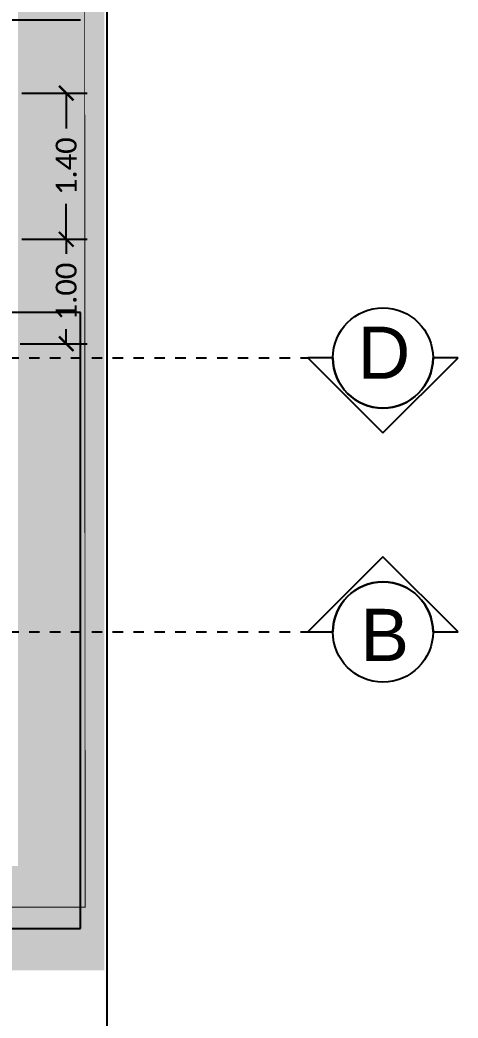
# Model space of a CAD drawing. Header units: metres. Extents: x -22 to 82, y -7 to 32.
# Drawn here: x 30.62 to 34.82, y 3.24 to 12.8 of the extents above; entities that cross this region are included whole.
import ezdxf

# ---------------------------------------------------------------- set-up
doc = ezdxf.new("R2010")
doc.units = ezdxf.units.M
doc.header["$LTSCALE"] = 2
doc.header["$MEASUREMENT"] = 0
doc.linetypes.add('BORDER', pattern=[44.45, 12.7, -6.35, 12.7, -6.35, 0, -6.35])
doc.linetypes.add('DASHDOT', pattern=[25.4, 12.7, -6.35, 0, -6.35])
doc.layers.get('0').update_dxf_attribs({"color": 252, "linetype": 'CONTINUOUS'})
for name, color, linetype in [('PDF2_-FADE-IS-AFMONT', 160, 'CONTINUOUS'), ('ZHATCH_VEREDA', 254, 'CONTINUOUS'), ('ZLINEA_DE_EJES', 6, 'BORDER'), ('ZSILUETAEDIFICIO', 253, 'CONTINUOUS')]:
    doc.layers.add(name, color=color, linetype=linetype)
doc.styles.add('5', font='arial.ttf', dxfattribs={"height": 5})
doc.styles.add('TCH-1-100-CA', font='calibri.ttf', dxfattribs={"height": 0.2})

# ---------------------------------------------------------------- blocks, each defined once
blk = doc.blocks.new('SECCIÓN_-_EXTREMO_DE_SECCI')
for p, q in [((-0.006, 0.005983), (-0.012, 0)), ((0, 0), (-0.006, 0.005983)), ((-0.012, 0), (-0.01, 0)), ((-0.002, 0), (0, 0))]:
    blk.add_line(p, q)
blk.add_circle((-0.006, 0), 0.004)
blk.add_arc((-0.006, 0), 0.004, 0, 180)
blk = doc.blocks.new('_ARCHTICK')
at = {"color": 0, "linetype": 'ByBlock', "const_width": 0.15}
blk.add_lwpolyline([(-0.5, -0.5), (0.5, 0.5)], dxfattribs=at)

msp = doc.modelspace()

# ---------------------------------------------------------------- hatches: boundary and pattern name
at = {"layer": 'ZHATCH_VEREDA'}
h = msp.add_hatch(color=256, dxfattribs=at)
h.dxf.hatch_style = 1
h.paths.add_polyline_path([(31.4333, 3.7), (31.4333, 20.5), (30.6057, 20.5121), (30.6056, 4.7), (20.8054, 4.7), (20.8054, 3.7)])

# ---------------------------------------------------------------- linework, layer by layer
at = {"layer": 'PDF2_-FADE-IS-AFMONT', "const_width": 0.00849, "elevation": 0}
msp.add_lwpolyline([(14.5344, 9.3109), (14.5344, 4.3053), (31.2491, 4.3053), (31.2406, 20.5), (-18.4644, 20.5)], dxfattribs=at)
at = {"layer": 'ZLINEA_DE_EJES', "linetype": 'DASHDOT', "ltscale": 0.001}
for p, q in [((-20.6876, 9.5638, 0), (33.3816, 9.5638, 0)), ((-20.6876, 6.9404, 0), (33.3816, 6.9404, 0))]:
    msp.add_line(p, q, dxfattribs=at)
at = {"layer": 'ZSILUETAEDIFICIO', "linetype": 'DASHDOT', "ltscale": 20}
msp.add_line((31.4583, 31.451, 0), (31.4583, -6.3133, 0), dxfattribs=at)
at = {"layer": 'ZSILUETAEDIFICIO'}
for p, q in [((28.4556, 12.8), (31.2056, 12.8)), ((28.4556, 12.8, 0), (31.2056, 12.8, 0)), ((31.0681, 12.1), (31.0681, 11.7605)), ((31.0681, 10.7), (31.0681, 11.0395)), ((31.0681, 10.7), (31.0681, 10.5605)), ((31.2057, 10.0005), (28.4556, 10)), ((31.2057, 10, 0), (28.4556, 10, 0)), ((31.2056, 4.1005), (31.2057, 10.0005)), ((31.0681, 9.7), (31.0681, 9.8395)), ((20.2056, 4.1005), (31.2056, 4.1005))]:
    msp.add_line(p, q, dxfattribs=at)
at = {"layer": 'ZSILUETAEDIFICIO', "color": 49}
for p, q in [((30.6436, 12.1), (31.2681, 12.1)), ((30.6436, 10.7), (31.2681, 10.7)), ((30.6436, 10.7), (31.2681, 10.7)), ((30.6256, 9.7), (31.2681, 9.7))]:
    msp.add_line(p, q, dxfattribs=at)

# ---------------------------------------------------------------- block references
at = {"layer": 'ZLINEA_DE_EJES', "extrusion": (0, 0, -1), "xscale": -120, "yscale": 120, "zscale": 120, "rotation": 180}
msp.add_blockref('SECCIÓN_-_EXTREMO_DE_SECCI', (-33.3816, 9.5638, 0), dxfattribs=at)
at = {"layer": 'ZLINEA_DE_EJES', "extrusion": (0, 0, -1), "xscale": -120, "yscale": 120, "zscale": 120}
msp.add_blockref('SECCIÓN_-_EXTREMO_DE_SECCI', (-34.8216, 6.9404, 0), dxfattribs=at)
at = {"layer": 'ZSILUETAEDIFICIO'}
for p, xscale, yscale, zscale, rotation in [((31.0681, 12.1), 0.1400000000000001, 0.1400000000000001, 0.1400000000000001, 90), ((31.0681, 10.7), 0.1400000000000001, 0.1400000000000001, 0.1400000000000001, 90), ((31.0681, 10.7), 0.14, 0.14, 0.14, 270), ((31.0681, 9.7), 0.14, 0.14, 0.14, 270)]:
    msp.add_blockref('_ARCHTICK', p, dxfattribs=dict(at, xscale=xscale, yscale=yscale, zscale=zscale, rotation=rotation))

# ---------------------------------------------------------------- texts
at = {"layer": 'ZLINEA_DE_EJES', "style": '5'}
for s, p in [('D', (33.8598, 9.3642, 0)), ('B', (33.8861, 6.6617, 0))]:
    msp.add_text(s, height=0.5, dxfattribs=at).set_placement(p)
at = {"layer": 'ZSILUETAEDIFICIO', "char_height": 0.2, "attachment_point": 5, "rotation": 90, "style": 'TCH-1-100-CA'}
for s, insert in [('1.40', (31.0681, 11.4)), ('1.00', (31.0681, 10.2))]:
    msp.add_mtext(s, dxfattribs=dict(at, insert=insert))

doc.saveas('drawing.dxf')
